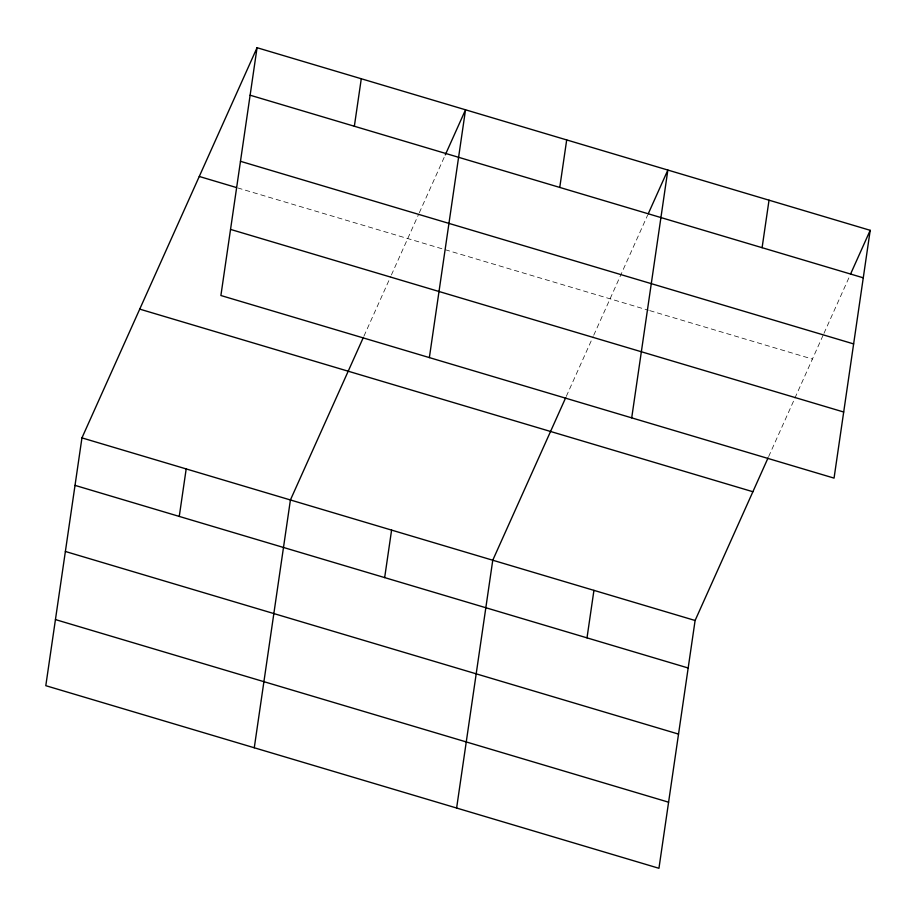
<?xml version="1.0" encoding="UTF-8"?>
<svg xmlns="http://www.w3.org/2000/svg" width="916" height="916" viewBox="0 0 916 916"><rect width="100%" height="100%" fill="white"/><g stroke="black" fill="none" stroke-linecap="round" stroke-linejoin="round"><path stroke-width="0.69" stroke-dasharray="4.58 3.44" d="M363.961 336.092L390.811 276.266M391.395 274.972L418.715 214.092M419.299 212.798L444.718 156.144M566.306 396.353L593.156 336.527M593.74 335.233L647.635 215.123M768.638 456.615L823.392 334.603M823.976 333.321L849.979 275.384M237.668 187.906L648.356 310.215M649.73 310.616L812.423 359.072"/><path stroke-width="1.37" d="M257.053 47.712L220.893 295.513L834.052 478.118L870.2 230.317L257.053 47.712L81.948 437.882L45.8 685.683L658.947 868.288L695.107 620.487L768.055 457.92M179.261 516.429L186.188 468.923M254.27 747.777L290.418 499.964L363.377 337.397M354.355 126.248L361.282 78.753M384.663 577.595L391.59 530.101M429.364 357.595L465.523 109.794L445.291 154.861M456.615 808.038L492.762 560.226L565.722 397.659M559.756 187.425L566.695 139.919M587.007 637.857L593.934 590.362M631.708 417.856L667.856 170.055L648.219 213.829M762.101 247.686L769.028 200.18M850.552 274.09L870.2 230.317M250.114 95.207L863.273 277.823M240.473 161.308L853.632 343.912M199.264 176.467L236.294 187.494M230.546 229.412L843.693 412.017M139.736 309.127L752.883 491.732M81.948 437.882L695.107 620.487M75.02 485.377L688.168 667.993M65.38 551.478L678.527 734.094M55.441 619.582L668.6 802.198"/></g></svg>
